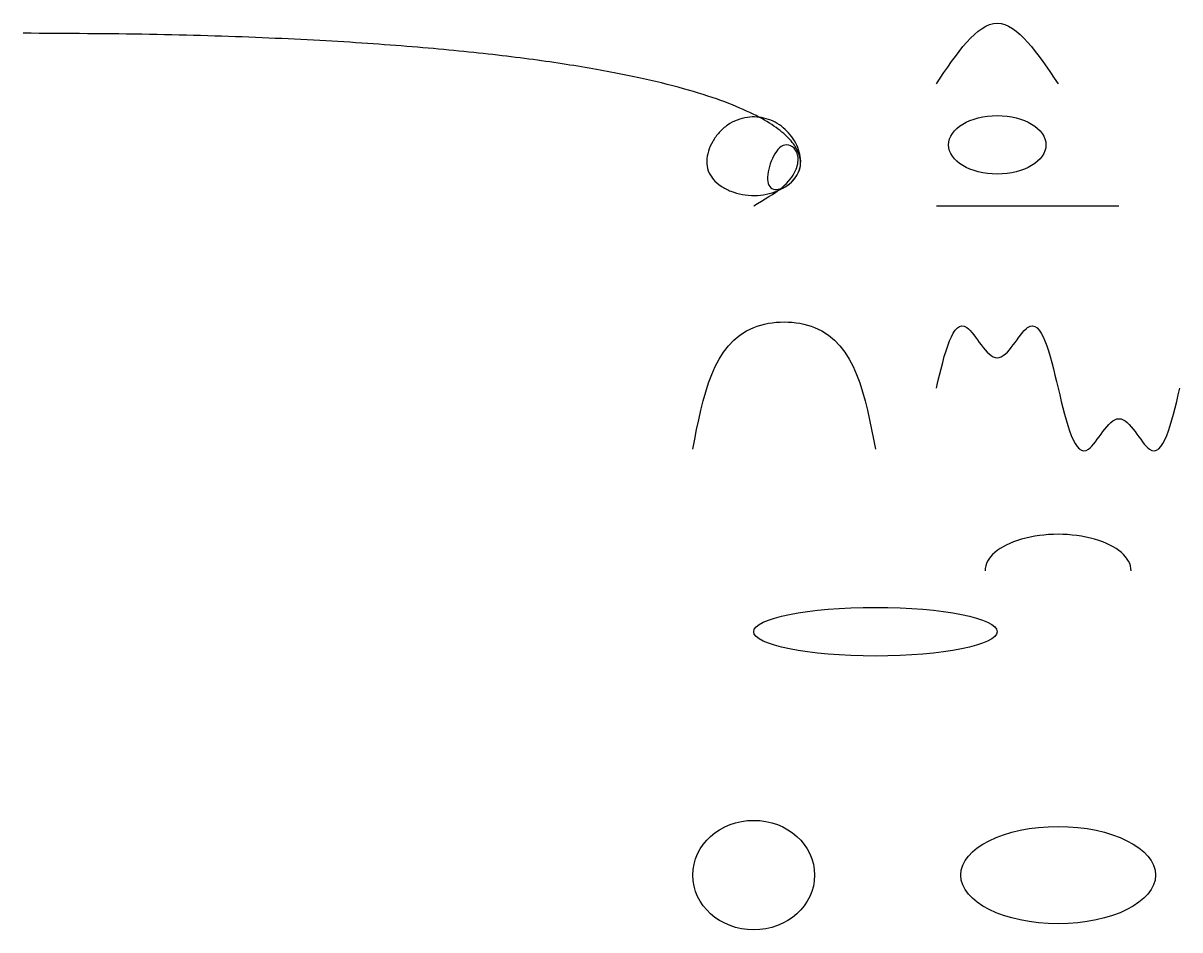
# Model space of a CAD drawing. Header units: metres. Extents: x -550 to 400, y 5 to 750.
import ezdxf

# ---------------------------------------------------------------- set-up
doc = ezdxf.new("R2010")
doc.units = ezdxf.units.M

# ---------------------------------------------------------------- blocks, each defined once
blk = doc.blocks.new('ELLIPSE_CIRCULAR')
blk.add_ellipse((50, 50), major_axis=(50, 0), ratio=0.9)
blk = doc.blocks.new('ELLIPSE_ELONGATED')
blk.add_ellipse((100, 50), major_axis=(80, 0), ratio=0.5)
blk = doc.blocks.new('ELLIPSE_VERY_ELONGATED')
blk.add_ellipse((150, 50), major_axis=(100, 0), ratio=0.2)
blk = doc.blocks.new('ELLIPSE_ARC')
blk.add_ellipse((100, 100), major_axis=(60, 0), ratio=0.5, start_param=0, end_param=3.141593)
blk = doc.blocks.new('SPLINE_SIMPLE')
blk.add_spline([(0, 0), (50, 100), (100, 100), (150, 0)], degree=3)
blk = doc.blocks.new('SPLINE_COMPLEX')
blk.add_spline([(0, 50), (25, 100), (50, 75), (75, 100), (100, 50), (125, 0), (150, 25), (175, 0), (200, 50)], degree=3)
blk = doc.blocks.new('SPLINE_CLOSED')
blk.add_open_spline([(50, 0), (100, 25), (75, 75), (25, 75), (0, 25), (50, 0), (100, 25), (75, 75)], degree=3, knots=[0, 1, 2, 3, 4, 5, 6, 7, 8, 9, 10, 11])
blk = doc.blocks.new('MIXED_ENTITIES')
blk.add_line((0, 0), (150, 0))
blk.add_ellipse((50, 50), major_axis=(40, 0), ratio=0.6)
blk.add_spline([(0, 100), (50, 150), (100, 100)], degree=3)

msp = doc.modelspace()

# ---------------------------------------------------------------- block references
for name, p in [('SPLINE_CLOSED', (0, 600)), ('MIXED_ENTITIES', (200, 600)), ('SPLINE_SIMPLE', (0, 400)), ('SPLINE_COMPLEX', (200, 400)), ('ELLIPSE_ARC', (200, 200)), ('ELLIPSE_VERY_ELONGATED', (0, 200)), ('ELLIPSE_CIRCULAR', (0, 0)), ('ELLIPSE_ELONGATED', (200, 0))]:
    msp.add_blockref(name, p)

doc.saveas('drawing.dxf')
